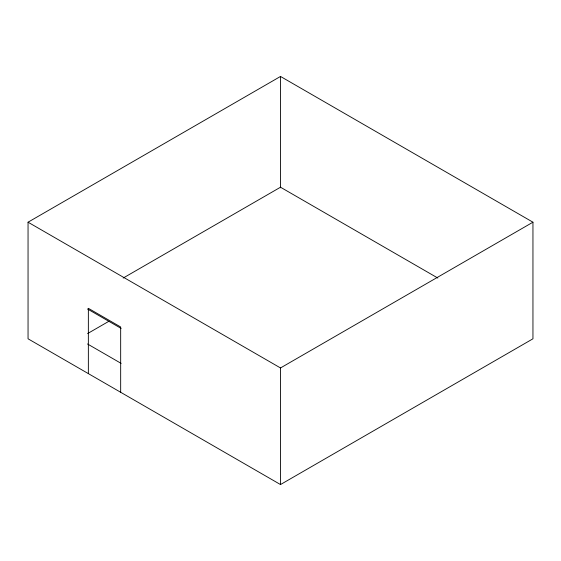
<?xml version="1.0" encoding="UTF-8"?>
<svg xmlns="http://www.w3.org/2000/svg" width="561" height="561" viewBox="0 0 561 561"><rect width="100%" height="100%" fill="white"/><g stroke="black" fill="none" stroke-linecap="round" stroke-linejoin="round"><path stroke-width="0.84" d="M28.05 222.198L280.5 76.45L532.95 222.198L532.95 338.802L280.5 484.55L28.05 338.802L28.05 222.198L280.5 367.953L532.95 222.198M123.168 278.053L280.5 187.22L437.832 278.053M87.614 333.564L108.799 321.334M87.495 308.992L121.12 328.402M87.495 343.97L121.12 363.381M280.5 76.45L280.5 187.83M280.5 367.953L280.5 484.55M120.671 392.272L120.671 326.979L88.358 308.319L88.358 373.619"/></g></svg>
